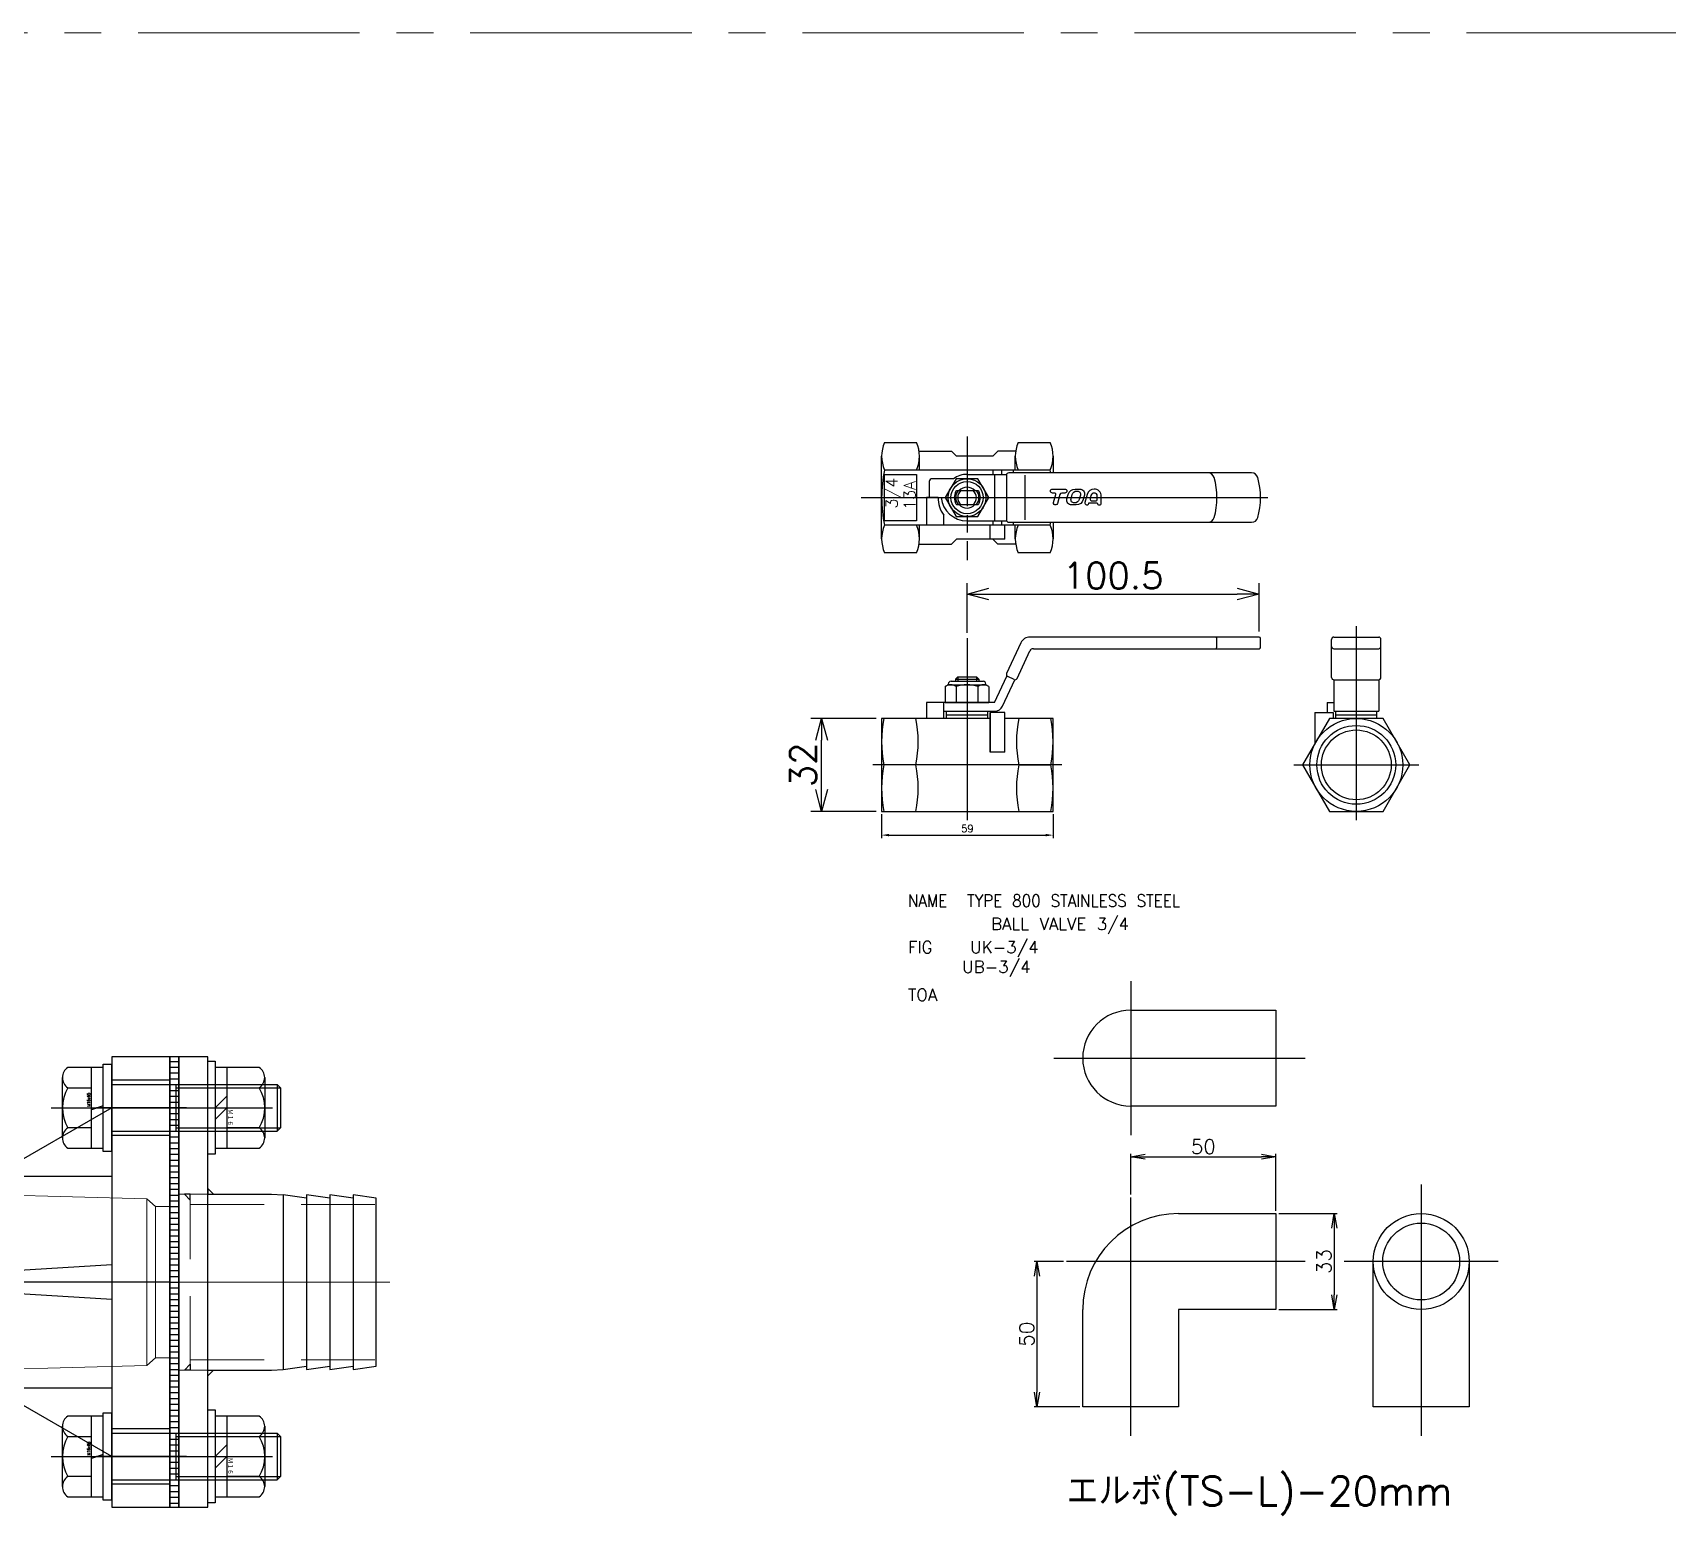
# Model space of a CAD drawing. Header units: millimetres. Extents: x -8731 to 85711, y -14522 to 31379.
# Drawn here: x 6663 to 7226, y 17707 to 18217 of the extents above; entities that cross this region are included whole.
import ezdxf
from ezdxf.enums import TextEntityAlignment as Align

# ---------------------------------------------------------------- set-up
doc = ezdxf.new("R2010")
doc.units = ezdxf.units.MM
doc.header["$LTSCALE"] = 4
doc.header["$PDMODE"] = 99
doc.header["$PDSIZE"] = 1
for name, pattern in [('AM_ISO08W050x2', [9, 6, -0.75, 1.5, -0.75]), ('CENTER2', [28.575, 19.05, -3.175, 3.175, -3.175]), ('HIDDEN', [9.525, 6.35, -3.175])]:
    doc.linetypes.add(name, pattern=pattern)
for name, color, linetype, lineweight in [('04_HIDDEN', 2, 'HIDDEN', 13), ('05_CENTER', 4, 'CENTER2', 13), ('12_文字', 2, 'Continuous', 25)]:
    doc.layers.add(name, color=color, linetype=linetype, lineweight=lineweight)
doc.layers.add('10_DRAFT', color=8, linetype='Continuous', lineweight=0, plot=False)
for name, color, linetype in [('DIM', 7, 'Continuous'), ('HOJO', 7, 'Continuous'), ('TEXT', 7, 'Continuous')]:
    doc.layers.add(name, color=color, linetype=linetype)
doc.styles.add('KANJI0', font='txt.shx', dxfattribs={"width": 0.9, "height": 30, "bigfont": 'bigfont'})
doc.styles.add('KSS_TXT', font='txt.shx', dxfattribs={"bigfont": 'extfont2.shx'})
doc.styles.add('MX_NOTE_STANDARD', font='txt.shx', dxfattribs={"bigfont": 'extfont.shx'})
doc.styles.get("Standard").update_dxf_attribs({"font": 'txt.shx', "bigfont": 'extfont2.shx'})
doc.dimstyles.new('KSS_DIM', dxfattribs={"dimscale": 3, "dimtxt": 3, "dimasz": 2.5, "dimexe": 1.25, "dimexo": 0.625, "dimtad": 1, "dimdsep": 46, "dimtxsty": 'KSS_TXT', "dimblk": 'OPEN30', "dimcen": 0, "dimazin": 2, "dimtfac": 0.75, "dimtmove": 0, "dimatfit": 3, "dimldrblk": 'OPEN30', "dimfxl": 1, "dimtolj": 1, "dimarcsym": 0})
doc.dimstyles.get("Standard").update_dxf_attribs({"dimtxt": 5, "dimasz": 5, "dimexe": 1, "dimexo": 1, "dimgap": 1, "dimtad": 3, "dimdec": 4, "dimdsep": 46, "dimtxsty": 'Standard', "dimblk1": 'OPEN', "dimblk2": 'OPEN', "dimsah": 1, "dimcen": 0, "dimadec": 0, "dimazin": 0, "dimtfac": 1, "dimtdec": 4, "dimtix": 1, "dimtmove": 2, "dimatfit": 3, "dimldrblk": 'OPEN', "dimfxl": 1, "dimtvp": 1, "dimtolj": 1, "dimtzin": 0, "dimarcsym": 0})
doc.dimstyles.new('部品図用_1：1', dxfattribs={"dimtxt": 2.5, "dimasz": 2.5, "dimexe": 1, "dimexo": 1, "dimgap": 1, "dimtad": 3, "dimdsep": 46, "dimtxsty": 'Standard', "dimcen": 0, "dimclrd": 256, "dimclre": 256, "dimclrt": 256, "dimazin": 2, "dimtp": 0.1, "dimtm": 0.1, "dimtfac": 0.7, "dimtmove": 0, "dimatfit": 3, "dimfxl": 1, "dimtzin": 0, "dimlwd": -1, "dimlwe": -1, "dimarcsym": 1})

# ---------------------------------------------------------------- blocks, each defined once
blk = doc.blocks.new('A$C092B7092_1_1_1')
at = {"layer": '05_CENTER'}
blk.add_line((-51.13, 0), (2727.16, 0), dxfattribs=at)
blk = doc.blocks.new('A$C73951639_1_1_1')
at = {"color": 0}
for p, q in [((10, -30.25), (10, 30.25)), ((10, 30.25), (32, 30.25)), ((32, 30.25), (36, 30.05)), ((44, 28.95), (36, 30.05)), ((36, 30.05), (36, -30.05)), ((52, 28.95), (44, 30.05)), ((44, 30.05), (44, -30.05)), ((60, 28.95), (52, 30.05)), ((52, 30.05), (52, -30.05)), ((68, 28.95), (60, 30.05)), ((60, 30.05), (60, -30.05)), ((68, -28.95), (68, 28.95)), ((10, -30.25), (32, -30.25)), ((32, -30.25), (36, -30.05)), ((36, -30.05), (44, -28.95)), ((44, -30.05), (52, -28.95)), ((52, -30.05), (60, -28.95)), ((60, -30.05), (68, -28.95))]:
    blk.add_line(p, q, dxfattribs=at)
blk.add_lwpolyline([(10, 77.5), (0, 77.5), (0, -77.5), (10, -77.5)], close=True, dxfattribs=at)
at = {"color": 3}
for points in [[(4, 30.25), (2, 30.25), (4, 28.25), (4, 28.25)], [(10, 30.25), (12, 30.25), (10, 32.25), (10, 32.25)], [(4, -30.25), (2, -30.25), (4, -28.25), (4, -28.25)], [(10, -30.25), (12, -30.25), (10, -32.25), (10, -32.25)]]:
    blk.add_lwpolyline(points, close=True, dxfattribs=at)
at = {"layer": '04_HIDDEN'}
for p, q in [((10, 30.25), (0, 30.25)), ((4, -30.25), (4, 30.25)), ((4, 26.75), (68, 26.75)), ((4, -26.75), (68, -26.75)), ((10, -30.25), (0, -30.25))]:
    blk.add_line(p, q, dxfattribs=at)
at = {"layer": '05_CENTER'}
for p, q in [((-8.05, 60), (18.04, 60)), ((0, 0), (72.72, 0)), ((68, 0), (10, 0)), ((-8.05, -60), (18.04, -60))]:
    blk.add_line(p, q, dxfattribs=at)
blk = doc.blocks.new('A$C4CA70B29_1_1_1')
h = blk.add_hatch()
h.set_pattern_fill('_USER', color=3, scale=2, pattern_type=0)
h.set_pattern_definition([(0, (-6784.6076, -8968.539), (0, 2), [])])
h.paths.add_polyline_path([(0, 77.5), (-3, 77.5), (-3, -77.5), (0, -77.5)])
at = {"color": 3}
blk.add_lwpolyline([(0, 77.5), (-3, 77.5), (-3, -77.5), (0, -77.5)], close=True, dxfattribs=at)
blk = doc.blocks.new('M16Nza_1_1_1')
at = {"color": 0}
for p, q in [((-13.85, 17.74), (-13.85, 6.6)), ((-10.39, 19.6), (10.39, 19.6)), ((-6.92, 6.6), (-6.92, 17.74)), ((6.93, 17.74), (6.93, 6.6)), ((13.85, 6.6), (13.85, 17.74)), ((-14, 2.6), (-14, 6.6)), ((-14, 6.6), (14, 6.6)), ((-4, 6.6), (0, 2.6)), ((0, 6.6), (4, 2.6)), ((14, 6.6), (14, 2.6))]:
    blk.add_line(p, q, dxfattribs=at)
at = {"color": 0, "linetype": 'CENTER2'}
blk.add_line((0, 0), (0, 19.6), dxfattribs=at)
at = {"color": 0}
blk.add_lwpolyline([(-16, 2.6), (16, 2.6), (16, 0), (-16, 0)], close=True, dxfattribs=at)
for centre, radius, start, end in [((-10.39, 15.44), 4.16, 33.626, 146.374), ((0, 5.75), 13.85, 60, 120), ((10.39, 15.44), 4.16, 33.626, 146.374)]:
    blk.add_arc(centre, radius, start, end, dxfattribs=at)
at = {"layer": '10_DRAFT', "style": 'KANJI0', "width": 0.82}
blk.add_text('Ｍ１６', height=1.714, dxfattribs=at).set_placement((0.41, 6.78))
blk = doc.blocks.new('A$C598F6B99_1_1')
at = {"color": 0}
for p, q in [((-10.39, 17), (10.39, 17)), ((-13.85, 15.14), (-13.85, 7)), ((-6.92, 7), (-6.92, 15.14)), ((6.92, 15.14), (6.92, 7)), ((13.85, 7), (13.85, 15.14)), ((-14, 3), (-14, 7)), ((-14, 7), (14, 7)), ((0.73, 3), (-0.73, 7)), ((14, 7), (14, 3)), ((-15, 0), (-15, 3)), ((-15, 3), (15, 3)), ((-15, 0), (15, 0)), ((-8, 0), (-8, -56.92)), ((8, 0), (8, -56.92)), ((15, 3), (15, 0)), ((8, -22), (-8, -22)), ((-6.92, -22), (-6.92, -58)), ((6.92, -22), (6.92, -58)), ((8, -56.92), (-8, -56.92)), ((-8, -56.92), (-6.92, -58)), ((6.92, -58), (-6.92, -58)), ((8, -56.92), (6.92, -58))]:
    blk.add_line(p, q, dxfattribs=at)
at = {"color": 0, "linetype": 'CENTER2'}
blk.add_line((0, 20.91), (0, -61), dxfattribs=at)
at = {"color": 0}
for centre, radius, start, end in [((-10.39, 12.84), 4.16, 33.626, 146.374), ((0, 3.15), 13.85, 60, 120), ((10.39, 12.84), 4.16, 33.626, 146.374)]:
    blk.add_arc(centre, radius, start, end, dxfattribs=at)
at = {"layer": '10_DRAFT', "style": 'KANJI0', "width": 0.82}
blk.add_text('M16x65', height=1, dxfattribs=at).set_placement((0.41, 7.48))
blk = doc.blocks.new('TSフランジ-JIS10K-50mmb_1')
at = {"color": 0}
for p, q in [((-36.5, 71), (36.5, 71)), ((-36.5, 20), (-36.5, 71)), ((36.5, 71), (36.5, 20)), ((-60, 20), (-36.5, 60.7)), ((-6, 20), (-3.5, 60.7)), ((3.5, 60.7), (-3.5, 60.7)), ((6, 20), (3.5, 60.7)), ((60, 20), (36.5, 60.7)), ((77.5, 20), (-77.5, 20)), ((-77.5, 20), (-77.5, 0)), ((77.5, 0), (77.5, 20)), ((-77.5, 0), (77.5, 0))]:
    blk.add_line(p, q, dxfattribs=at)
at = {"color": 0, "linetype": 'CENTER2'}
for p, q in [((0, 0), (0, 71)), ((-60, -5.65), (-60, 25.28)), ((60, -5.65), (60, 25.28))]:
    blk.add_line(p, q, dxfattribs=at)
at = {"color": 0, "linetype": 'HIDDEN'}
for p, q in [((-69.5, 0), (-69.5, 20)), ((-50.5, 0), (-50.5, 20)), ((50.5, 0), (50.5, 20)), ((69.5, 0), (69.5, 20))]:
    blk.add_line(p, q, dxfattribs=at)
at = {"layer": '10_DRAFT'}
for p, q in [((-30.4, 71), (-28.7, 8)), ((30.4, 71), (28.7, 8)), ((-28.7, 8), (28.7, 8)), ((-28.7, 8), (-26, 5)), ((28.7, 8), (26, 5)), ((-26, 5), (-26, 0)), ((-26, 5), (26, 5)), ((26, 5), (26, 0))]:
    blk.add_line(p, q, dxfattribs=at)
blk = doc.blocks.new('A$C3D25287D_1_1_1')
for p, q in [((0, 30), (81.5, 30)), ((0, -30), (81.5, -30))]:
    blk.add_line(p, q)
at = {"layer": '05_CENTER'}
blk.add_line((0, 0), (136.5, 0), dxfattribs=at)
at = {"color": 4, "rotation": 90}
blk.add_blockref('TSフランジ-JIS10K-50mmb_1', (152.5, 0), dxfattribs=at)
for name, p, rotation in [('A$C598F6B99_1_1', (132.5, 60), 90), ('M16Nza_1_1_1', (165.5, 60), 270), ('A$C598F6B99_1_1', (132.5, -60), 90), ('M16Nza_1_1_1', (165.5, -60), 270)]:
    blk.add_blockref(name, p, dxfattribs=dict(rotation=rotation))
for name in ['A$C73951639_1_1_1', 'A$C4CA70B29_1_1_1']:
    blk.add_blockref(name, (155.5, 0))
blk = doc.blocks.new('A$C3C656437_1_1_1')
at = {"rotation": 270}
blk.add_blockref('A$C3D25287D_1_1_1', (650, 1557.5), dxfattribs=at)
blk = doc.blocks.new('_OPEN')
at = {"color": 0, "linetype": 'ByBlock'}
for p, q in [((-1, 0.17), (0, 0)), ((0, 0), (-1, -0.17)), ((0, 0), (-1, 0))]:
    blk.add_line(p, q, dxfattribs=at)
blk = doc.blocks.new('*D4372')
at = {"layer": 'Defpoints', "color": 0, "linetype": 'Continuous', "transparency": 16777216}
for p in [(7019.19, 17794.56), (7009.01, 17744.56), (7024.77, 17744.56)]:
    blk.add_point(p, dxfattribs=at)
at = {"layer": 'DIM', "color": 0, "linetype": 'Continuous', "lineweight": -2, "transparency": 16777216}
for p, q in [((7018.19, 17794.56), (7008.01, 17794.56)), ((7009.01, 17789.56), (7009.01, 17749.56)), ((7023.77, 17744.56), (7008.01, 17744.56))]:
    blk.add_line(p, q, dxfattribs=at)
at = {"layer": 'DIM', "color": 0, "linetype": 'Continuous', "lineweight": -2, "transparency": 16777216, "xscale": 5, "yscale": 5, "zscale": 5}
for p, rotation in [((7009.01, 17794.56), 90), ((7009.01, 17744.56), 270)]:
    blk.add_blockref('_OPEN', p, dxfattribs=dict(at, rotation=rotation))
at = {"layer": 'DIM', "color": 0, "linetype": 'Continuous', "transparency": 16777216, "insert": (7005.51, 17769.56), "char_height": 5, "attachment_point": 5, "rotation": 90}
blk.add_mtext('\\A1;50', dxfattribs=at)
blk = doc.blocks.new('*D4373')
at = {"layer": 'Defpoints', "color": 0, "linetype": 'Continuous', "transparency": 16777216}
for p in [(7091.27, 17830.62), (7041.27, 17816.64), (7091.27, 17811.06)]:
    blk.add_point(p, dxfattribs=at)
at = {"layer": 'DIM', "color": 0, "linetype": 'Continuous', "lineweight": -2, "transparency": 16777216}
for p, q in [((7041.27, 17817.64), (7041.27, 17831.62)), ((7046.27, 17830.62), (7086.27, 17830.62)), ((7091.27, 17812.06), (7091.27, 17831.62))]:
    blk.add_line(p, q, dxfattribs=at)
at = {"layer": 'DIM', "color": 0, "linetype": 'Continuous', "lineweight": -2, "transparency": 16777216, "xscale": 5, "yscale": 5, "zscale": 5, "rotation": 180}
blk.add_blockref('_OPEN', (7041.27, 17830.62), dxfattribs=at)
at = {"layer": 'DIM', "color": 0, "linetype": 'Continuous', "lineweight": -2, "transparency": 16777216, "xscale": 5, "yscale": 5, "zscale": 5}
blk.add_blockref('_OPEN', (7091.27, 17830.62), dxfattribs=at)
at = {"layer": 'DIM', "color": 0, "linetype": 'Continuous', "transparency": 16777216, "insert": (7066.27, 17834.12), "char_height": 5, "attachment_point": 5}
blk.add_mtext('\\A1;50', dxfattribs=at)
blk = doc.blocks.new('*D4374')
at = {"layer": 'Defpoints', "color": 0, "linetype": 'Continuous', "transparency": 16777216}
for p in [(7091.27, 17811.06), (7091.27, 17778.06), (7111.32, 17778.06)]:
    blk.add_point(p, dxfattribs=at)
at = {"layer": 'DIM', "color": 0, "linetype": 'Continuous', "lineweight": -2, "transparency": 16777216}
for p, q in [((7092.27, 17811.06), (7112.32, 17811.06)), ((7111.32, 17806.06), (7111.32, 17783.06)), ((7092.27, 17778.06), (7112.32, 17778.06))]:
    blk.add_line(p, q, dxfattribs=at)
at = {"layer": 'DIM', "color": 0, "linetype": 'Continuous', "lineweight": -2, "transparency": 16777216, "xscale": 5, "yscale": 5, "zscale": 5}
for p, rotation in [((7111.32, 17811.06), 90), ((7111.32, 17778.06), 270)]:
    blk.add_blockref('_OPEN', p, dxfattribs=dict(at, rotation=rotation))
at = {"layer": 'DIM', "color": 0, "linetype": 'Continuous', "transparency": 16777216, "insert": (7107.82, 17794.56), "char_height": 5, "attachment_point": 5, "rotation": 90}
blk.add_mtext('\\A1;33', dxfattribs=at)
blk = doc.blocks.new('*D4378')
at = {"transparency": 16777216}
for p, q in [((6955.56, 17948.48), (6955.56, 17940.31)), ((7014.56, 17948.48), (7014.56, 17940.31)), ((6958.06, 17941.31), (7012.06, 17941.31))]:
    blk.add_line(p, q, dxfattribs=at)
for points in [[(6958.06, 17941.73), (6958.06, 17940.9), (6955.56, 17941.31)], [(7012.06, 17941.73), (7012.06, 17940.9), (7014.56, 17941.31)]]:
    blk.add_solid(points, dxfattribs=at)
at = {"layer": 'Defpoints', "color": 0, "transparency": 16777216}
for p in [(6955.56, 17949.48), (7014.56, 17949.48), (7014.56, 17941.31)]:
    blk.add_point(p, dxfattribs=at)
at = {"transparency": 16777216, "insert": (6985.06, 17943.56), "char_height": 2.5, "attachment_point": 5}
blk.add_mtext('59', dxfattribs=at)
blk = doc.blocks.new('_Open30')
at = {"color": 0, "linetype": 'ByBlock', "lineweight": -2}
for p, q in [((-1, 0.268), (0, 0)), ((0, 0), (-1, -0.268)), ((0, 0), (-1, 0))]:
    blk.add_line(p, q, dxfattribs=at)
blk = doc.blocks.new('*D4379')
at = {"color": 0, "lineweight": -2, "transparency": 16777216}
for p, q in [((6984.96, 18010.95), (6984.96, 18028.02)), ((7085.46, 18011.36), (7085.46, 18028.02)), ((6992.46, 18024.27), (7077.96, 18024.27))]:
    blk.add_line(p, q, dxfattribs=at)
at = {"layer": 'Defpoints', "color": 0, "transparency": 16777216}
for p in [(7085.46, 18024.27), (6984.96, 18009.07), (7085.46, 18009.48)]:
    blk.add_point(p, dxfattribs=at)
at = {"color": 0, "lineweight": -2, "transparency": 16777216, "xscale": 7.5, "yscale": 7.5, "zscale": 7.5, "rotation": 180}
blk.add_blockref('_Open30', (6984.96, 18024.27), dxfattribs=at)
at = {"color": 0, "lineweight": -2, "transparency": 16777216, "xscale": 7.5, "yscale": 7.5, "zscale": 7.5}
blk.add_blockref('_Open30', (7085.46, 18024.27), dxfattribs=at)
at = {"color": 0, "transparency": 16777216, "insert": (7035.21, 18030.64), "char_height": 9, "attachment_point": 5, "style": 'KSS_TXT'}
blk.add_mtext('\\A1;100.5', dxfattribs=at)
blk = doc.blocks.new('*D4381')
at = {"color": 0, "lineweight": -2, "transparency": 16777216}
for p, q in [((6953.68, 17981.48), (6931.16, 17981.48)), ((6934.91, 17956.98), (6934.91, 17973.98)), ((6953.68, 17949.48), (6931.16, 17949.48))]:
    blk.add_line(p, q, dxfattribs=at)
at = {"layer": 'Defpoints', "color": 0, "transparency": 16777216}
for p in [(6934.91, 17981.48), (6955.56, 17981.48), (6955.56, 17949.48)]:
    blk.add_point(p, dxfattribs=at)
at = {"color": 0, "lineweight": -2, "transparency": 16777216, "xscale": 7.5, "yscale": 7.5, "zscale": 7.5}
for p, rotation in [((6934.91, 17981.48), 90), ((6934.91, 17949.48), 270)]:
    blk.add_blockref('_Open30', p, dxfattribs=dict(at, rotation=rotation))
at = {"color": 0, "transparency": 16777216, "insert": (6928.53, 17965.48), "char_height": 9, "attachment_point": 5, "rotation": 90, "style": 'KSS_TXT'}
blk.add_mtext('\\A1;32', dxfattribs=at)

msp = doc.modelspace()

# ---------------------------------------------------------------- linework, layer by layer
for p, q in [((6956.55827, 18076.44715), (6967.55827, 18076.44715)), ((7002.55827, 18076.44715), (7013.55827, 18076.44715)), ((6955.55827, 18043.23215), (6955.55827, 18071.71215)), ((6968.42501, 18073.47215), (6979.55827, 18073.47215)), ((6968.55827, 18066.97215), (6968.55827, 18071.71215)), ((6979.55827, 18073.47215), (6981.30827, 18071.72215)), ((6993.80827, 18071.72215), (6981.30827, 18071.72215)), ((6995.55827, 18073.47215), (6993.80827, 18071.72215)), ((7001.69153, 18073.47215), (6995.55827, 18073.47215)), ((7001.55827, 18066.97215), (7001.55827, 18071.71215)), ((7014.55827, 18071.71215), (7014.55827, 18065.97215)), ((7013.55827, 18066.97215), (6956.55827, 18066.97215)), ((6956.55827, 18049.47215), (6956.55827, 18065.47215)), ((6956.55827, 18065.47215), (6967.55827, 18065.47215)), ((6967.55827, 18065.47215), (6967.55827, 18049.47215)), ((6984.95827, 18065.47215), (6998.48068, 18065.47215)), ((6993.95827, 18065.47215), (6993.95827, 18066.97215)), ((6994.45827, 18065.47215), (6994.45827, 18049.47215)), ((6996.95827, 18065.47215), (6996.95827, 18066.97215)), ((6998.48068, 18065.17215), (6998.48068, 18049.77215)), ((7082.89039, 18065.97215), (6999.28068, 18065.97215)), ((7000.95827, 18065.97215), (7000.95827, 18066.97215)), ((7004.9477, 18049.77215), (7004.9477, 18065.17215)), ((6971.95827, 18062.97215), (6971.95827, 18057.47215)), ((6980.29458, 18063.97215), (6972.95827, 18063.97215)), ((6981.49007, 18059.87215), (6988.62647, 18059.87215)), ((6948.53859, 18057.47215), (7088.45827, 18057.47215)), ((6974.95827, 18057.47215), (6970.95827, 18057.47215)), ((6970.95827, 18057.47215), (6970.95827, 18047.97215)), ((6971.95827, 18057.47215), (6975.95827, 18057.47215)), ((6981.49007, 18055.07215), (6988.62647, 18055.07215)), ((6967.55827, 18049.47215), (6956.55827, 18049.47215)), ((7013.55827, 18047.97215), (6956.55827, 18047.97215)), ((6968.55827, 18043.23215), (6968.55827, 18047.97215)), ((6976.95827, 18047.97215), (6976.95827, 18051.47215)), ((6984.95827, 18049.47215), (6998.48068, 18049.47215)), ((6992.95827, 18043.22215), (6992.95827, 18047.97215)), ((6993.95827, 18047.97215), (6993.95827, 18049.47215)), ((6996.95827, 18047.97215), (6996.95827, 18049.47215)), ((6997.95827, 18043.22215), (6997.95827, 18047.97215)), ((6999.28068, 18048.97215), (7082.89039, 18048.97215)), ((7000.95827, 18047.97215), (7000.95827, 18048.97215)), ((7001.55827, 18043.23215), (7001.55827, 18047.97215)), ((7014.55827, 18048.97215), (7014.55827, 18043.23215)), ((6979.55827, 18041.47215), (6981.30827, 18043.22215)), ((6997.95827, 18043.22215), (6981.30827, 18043.22215)), ((6995.55827, 18041.47215), (6993.80827, 18043.22215)), ((6967.55827, 18038.49715), (6956.55827, 18038.49715)), ((6968.42501, 18041.47215), (6979.55827, 18041.47215)), ((7001.69153, 18041.47215), (6995.55827, 18041.47215)), ((7013.55827, 18038.49715), (7002.55827, 18038.49715)), ((6984.95827, 18009.07107), (6984.95827, 17946.48483)), ((7085.45827, 18009.48483), (7006.62825, 18009.48483)), ((7070.95827, 18005.98483), (7070.95827, 18008.98483)), ((7085.95827, 18005.98483), (7085.95827, 18008.98483)), ((7110.42181, 17995.60237), (7110.42181, 18008.68483)), ((7111.22181, 18009.48483), (7126.62181, 18009.48483)), ((7118.92181, 18013.25133), (7118.92181, 17946.48483)), ((7127.42181, 17995.60237), (7127.42181, 18008.68483)), ((7003.45617, 18007.46399), (6998.55563, 17996.95475)), ((7002.18086, 17995.26428), (7006.59677, 18004.73423)), ((7007.77497, 18005.48483), (7085.45827, 18005.48483)), ((7111.22181, 18005.48483), (7126.62181, 18005.48483)), ((6977.45271, 17992.48293), (6978.49524, 17993.08483)), ((6977.45271, 17992.48293), (6977.45271, 17986.98483)), ((6978.49524, 17993.08483), (6978.49524, 17993.32483)), ((6978.49524, 17993.32483), (6978.49524, 17993.32483)), ((6978.49524, 17993.08483), (6991.4213, 17993.08483)), ((6979.45524, 17994.28483), (6990.4613, 17994.28483)), ((6981.75827, 17995.78483), (6980.95827, 17994.98483)), ((6980.95827, 17994.98483), (6980.95827, 17994.28483)), ((6980.95827, 17994.98483), (6988.95827, 17994.98483)), ((6981.20549, 17992.48293), (6981.20549, 17986.98483)), ((6981.75827, 17995.78483), (6981.75827, 17994.28483)), ((6981.75827, 17995.78483), (6988.15827, 17995.78483)), ((6988.15827, 17995.78483), (6988.95827, 17994.98483)), ((6988.15827, 17995.78483), (6988.15827, 17994.28483)), ((6988.71104, 17992.48293), (6988.71104, 17986.98483)), ((6988.95827, 17994.98483), (6988.95827, 17994.28483)), ((6991.4213, 17993.08483), (6991.4213, 17993.32483)), ((6992.46382, 17992.48293), (6991.4213, 17993.08483)), ((6992.46382, 17992.48293), (6992.46382, 17986.98483)), ((6994.45827, 17986.98483), (6998.67069, 17996.01839)), ((6997.17719, 17985.71697), (7001.38961, 17994.75054)), ((7001.11772, 17994.87733), (6998.94258, 17995.89161)), ((7111.22181, 17994.80237), (7126.62181, 17994.80237)), ((7111.22181, 17994.80237), (7111.22181, 17983.98483)), ((7126.62181, 17994.80237), (7126.62181, 17983.98483)), ((6976.95827, 17986.98483), (6970.95827, 17986.98483)), ((6970.95827, 17986.98483), (6970.95827, 17981.48483)), ((6976.95827, 17981.48483), (6976.95827, 17986.98483)), ((6994.45827, 17986.98483), (6976.95827, 17986.98483)), ((6977.45271, 17986.98483), (6992.46382, 17986.98483)), ((7108.92181, 17986.98483), (7108.92181, 17983.48483)), ((7108.92181, 17986.98483), (7111.22181, 17986.98483)), ((6992.95827, 17981.48483), (6955.55827, 17981.48483)), ((6955.55827, 17981.48483), (6955.55827, 17949.48483)), ((6976.95827, 17983.98483), (6994.45827, 17983.98483)), ((6977.90827, 17981.48483), (6977.90827, 17983.98483)), ((6977.90827, 17982.73483), (6992.00827, 17982.73483)), ((6992.00827, 17983.98483), (6992.00827, 17981.48483)), ((6997.95827, 17983.48483), (6992.95827, 17983.48483)), ((6992.95827, 17983.48483), (6992.95827, 17969.89516)), ((6992.95827, 17969.89516), (6992.95827, 17983.48483)), ((6997.95827, 17969.89516), (6997.95827, 17983.48483)), ((6997.95827, 17969.89516), (6997.95827, 17983.48483)), ((7014.55827, 17981.48483), (6997.95827, 17981.48483)), ((7014.55827, 17949.48483), (7014.55827, 17981.48483)), ((7104.67181, 17983.48483), (7110.92181, 17983.48483)), ((7104.67181, 17983.48483), (7104.67181, 17972.8031)), ((7110.92181, 17983.48483), (7110.92181, 17981.48483)), ((7111.22181, 17983.98483), (7126.62181, 17983.98483)), ((7111.87181, 17981.48483), (7111.87181, 17983.98483)), ((7111.87181, 17982.73483), (7125.97181, 17982.73483)), ((7125.97181, 17981.48483), (7125.97181, 17983.98483)), ((6997.95827, 17969.89516), (6992.95827, 17969.89516)), ((7017.55827, 17965.48483), (6952.55827, 17965.48483)), ((6967.35827, 17965.48483), (6957.94527, 17965.48483)), ((7002.75827, 17965.48483), (7013.75827, 17965.48483)), ((7097.4466, 17965.48483), (7140.39702, 17965.48483)), ((6955.55827, 17949.48483), (7014.55827, 17949.48483))]:
    msp.add_line(p, q)
at = {"linetype": 'AM_ISO08W050x2'}
msp.add_line((6984.95827, 18078.47056), (6984.95827, 18035.88846), dxfattribs=at)
at = {"color": 7, "linetype": 'Continuous'}
for p, q in [((7041.26779, 17881.06137), (7091.26779, 17881.06137)), ((7091.26779, 17881.06137), (7091.26779, 17848.06137)), ((7091.26779, 17848.06137), (7041.26779, 17848.06137)), ((7057.7678, 17811.06137), (7091.26779, 17811.06137)), ((7091.26779, 17811.06137), (7091.26779, 17778.06137)), ((7124.76779, 17744.56137), (7124.76779, 17794.56137)), ((7157.76779, 17794.56137), (7157.76779, 17744.56137)), ((7024.76779, 17744.56137), (7024.76779, 17778.06136)), ((7057.76779, 17778.06136), (7057.76779, 17744.56137)), ((7091.26779, 17778.06137), (7057.7678, 17778.06137)), ((7057.76779, 17744.56137), (7024.76779, 17744.56137)), ((7157.76779, 17744.56137), (7124.76779, 17744.56137))]:
    msp.add_line(p, q, dxfattribs=at)
for points in [[(6981.20549, 18063.97215), (6977.45271, 18057.47215), (6981.20549, 18050.97215), (6988.71104, 18050.97215), (6992.46382, 18057.47215), (6988.71104, 18063.97215)], [(7109.68421, 17981.48483), (7100.4466, 17965.48483), (7109.68421, 17949.48483), (7128.15942, 17949.48483), (7137.39702, 17965.48483), (7128.15942, 17981.48483)]]:
    msp.add_lwpolyline(points, close=True)
for points in [[(7014.72697, 18055.80812), (7015.45685, 18058.53208, 0.493145426), (7015.0596, 18059.04979), (7014.35993, 18059.04979, -1), (7014.35993, 18060.42068), (7018.61767, 18060.42068, -1), (7018.61767, 18059.04979), (7017.54072, 18059.04979, 0.339454259), (7016.87863, 18058.54175), (7016.04891, 18055.44517, -1.006176399)], [(7020.92409, 18054.93716, -0.493145426), (7019.33508, 18057.008), (7019.75945, 18058.59177, -0.339454259), (7022.14296, 18060.42071), (7023.78261, 18060.42071, -0.493145426), (7025.37162, 18058.34987), (7024.94725, 18056.76609, -0.339454259), (7022.56373, 18054.93716)], [(7022.74739, 18059.73526), (7022.89433, 18059.73526, -0.493145426), (7023.95367, 18058.3547), (7023.54831, 18056.84189, -0.339454259), (7021.9593, 18055.6226), (7021.81237, 18055.6226, -0.493145426), (7020.75303, 18057.00316), (7021.15838, 18058.51597, -0.339454259)], [(7026.91164, 18055.6226), (7029.77432, 18055.6226, 1), (7031.1452, 18055.6226), (7031.1452, 18057.95311, 0.414576136), (7028.67455, 18060.42071, 0.339799387), (7026.28798, 18058.59177), (7025.53993, 18055.80001, 1), (7026.86411, 18055.4452)], [(7029.77432, 18057.95311, 0.415029484), (7028.67455, 18059.04982, 0.340230901), (7027.61216, 18058.23696), (7027.32651, 18057.1709, 0.493145426), (7027.98859, 18056.30805), (7029.08887, 18056.30805, 0.414213562), (7029.77432, 18056.99349)]]:
    msp.add_lwpolyline(points, format="xyb", close=True)
for centre, radius in [((6984.95827, 18057.47215), 6.5), ((6984.95827, 18057.47215), 5.54), ((7118.92181, 17965.48483), 16), ((7118.92181, 17965.48483), 13.5585), ((7118.92181, 17965.48483), 12.01165)]:
    msp.add_circle(centre, radius)
for radius in [16.5, 13.225]:
    msp.add_circle((7141.26779, 17794.56137), radius, dxfattribs=at)
for centre, radius, start, end in [((6967.28022, 18071.70965), 11.72195, 156.1617329, 203.8382671), ((6956.83632, 18071.70965), 11.72195, 336.1617329, 23.8382671), ((7013.28022, 18071.70965), 11.72195, 156.1617329, 203.8382671), ((7002.83632, 18071.70965), 11.72195, 336.1617329, 23.8382671), ((7001.18327, 18057.47215), 45.625, 167.9819881, 192.0180119), ((6984.95827, 18057.47215), 8, 90, 125.6590877), ((6999.28068, 18065.17215), 0.8, 90, 180), ((6968.93327, 18057.47215), 45.625, 10.7370146, 12.0180119), ((7067.89039, 18063.77215), 2.2, 15.6872532, 90), ((7082.89039, 18063.77215), 2.2, 15.6872532, 90), ((6972.95827, 18062.97215), 1, 90, 180), ((6985.05827, 18057.47215), 4.49048, 150.7290905, 209.2709095), ((6985.05827, 18057.47215), 4, 143.1301024, 216.8698976), ((6981.49007, 18059.47215), 0.4, 90, 150.7290905), ((6984.95827, 18057.47215), 3.2, 131.4096221, 228.5903779), ((6984.95827, 18057.47215), 3.6, 41.8103149, 138.1896851), ((6984.95827, 18057.47215), 3.2, 311.4096221, 48.5903779), ((6985.05827, 18057.47215), 4, 323.1301024, 36.8698976), ((6988.62647, 18059.47215), 0.4, 29.2709095, 90), ((6985.05827, 18057.47215), 4.49048, 330.7290905, 29.2709095), ((7045.45827, 18057.47215), 25.5, 344.3127468, 15.6872532), ((7060.45827, 18057.47215), 25.5, 344.3127468, 15.6872532), ((6984.95827, 18057.47215), 10, 180, 216.8698976), ((6984.95827, 18058.47215), 9, 186.3793702, 270), ((6981.49007, 18055.47215), 0.4, 209.2709095, 270), ((6984.95827, 18057.47215), 3.6, 221.8103149, 318.1896851), ((6988.62647, 18055.47215), 0.4, 270, 330.7290905), ((6967.28022, 18043.23465), 11.72195, 156.1617329, 203.8382671), ((6956.83632, 18043.23465), 11.72195, 336.1617329, 23.8382671), ((6999.28068, 18049.77215), 0.8, 180, 270), ((7013.28022, 18043.23465), 11.72195, 156.1617329, 203.8382671), ((6968.93327, 18057.47215), 45.625, 347.9819881, 349.2629854), ((7002.83632, 18043.23465), 11.72195, 336.1617329, 23.8382671), ((7067.89039, 18051.17215), 2.2, 270, 344.3127468), ((7082.89039, 18051.17215), 2.2, 270, 344.3127468), ((7006.62825, 18005.98483), 3.5, 90, 155), ((7070.45827, 18008.98483), 0.5, 0, 90), ((7085.45827, 18008.98483), 0.5, 0, 90), ((7111.22181, 18008.68483), 0.8, 90, 180), ((7126.62181, 18008.68483), 0.8, 0, 90), ((7007.77497, 18004.18483), 1.3, 90, 155), ((7070.45827, 18005.98483), 0.5, 270, 0), ((7085.45827, 18005.98483), 0.5, 270, 0), ((7111.22181, 18006.28483), 0.8, 180, 270), ((7126.62181, 18006.28483), 0.8, 270, 0), ((6979.3291, 17989.85912), 3.22571, 54.4299904, 125.5700096), ((6979.45524, 17993.32483), 0.96, 90, 180), ((6984.95827, 17981.08483), 12, 71.7760856, 108.2239144), ((6990.58743, 17989.85912), 3.22571, 54.4299904, 125.5700096), ((6990.4613, 17993.32483), 0.96, 0, 90), ((6999.28068, 17996.61666), 0.8, 155, 245), ((7001.45581, 17995.60237), 0.8, 245, 335), ((7111.22181, 17995.60237), 0.8, 180, 270), ((7126.62181, 17995.60237), 0.8, 270, 0), ((6995.95827, 17973.48483), 40.4, 168.5788137, 191.4211863), ((6927.75827, 17973.48483), 40.4, 348.5788137, 11.4211863), ((6994.45827, 17986.98483), 3, 270, 335), ((7042.35827, 17973.48483), 40.4, 168.5788137, 191.4211863), ((6974.15827, 17973.48483), 40.4, 348.5788137, 11.4211863), ((6995.95827, 17957.48483), 40.4, 168.5788137, 191.4211863), ((6927.75827, 17957.48483), 40.4, 348.5788137, 11.4211863), ((7042.35827, 17957.48483), 40.4, 168.5788137, 191.4211863), ((6974.15827, 17957.48483), 40.4, 348.5788137, 11.4211863)]:
    msp.add_arc(centre, radius, start, end)
for centre, radius, end in [((7041.26779, 17864.56137), 16.5, 270), ((7057.7678, 17778.06136), 33.00001, 180)]:
    msp.add_arc(centre, radius, 90, end, dxfattribs=at)
at = {"layer": 'HOJO', "color": 2, "linetype": 'Continuous'}
for p, q in [((7041.26779, 17891.06137), (7041.26779, 17838.06137)), ((7014.76779, 17864.56137), (7101.26779, 17864.56137)), ((7141.26779, 17821.06137), (7141.26779, 17734.56137)), ((7041.26779, 17734.56137), (7041.26779, 17816.64021)), ((7101.26779, 17794.56137), (7019.18896, 17794.56137)), ((7167.76779, 17794.56137), (7114.76779, 17794.56137))]:
    msp.add_line(p, q, dxfattribs=at)

# ---------------------------------------------------------------- block references
msp.add_blockref('A$C092B7092_1_1_1', (5150.6226, 18217.47541))
at = {"rotation": 90}
msp.add_blockref('A$C3C656437_1_1_1', (8115.62261, 17137.47541), dxfattribs=at)

# ---------------------------------------------------------------- texts
at = {"char_height": 4, "attachment_point": 1, "rotation": 90}
for s, insert, width in [('3/4', (6957.05326, 18053.69987), 26.983053), ('13A', (6963.17313, 18053.24637), 29.4772832)]:
    msp.add_mtext(s, dxfattribs=dict(at, insert=insert, width=width))
at = {"layer": '12_文字', "color": 110, "linetype": 'Continuous', "style": 'MX_NOTE_STANDARD'}
for s, width, p in [('NAME  TYPE 800 STAINLESS STEEL', 0.916772, (6964.55868, 17918.75248)), ('      \u3000BALL VALVE 3/4', 0.994891, (6964.61293, 17910.75248)), ('FIG   UK-3/4', 1.007398, (6964.62162, 17902.75248)), ('UB-3/4', 1.007398, (6983.2664, 17895.99695)), ('TOA', 1.007398, (6964.62162, 17886.35557))]:
    msp.add_text(s, height=4.167181, dxfattribs=dict(at, width=width)).set_placement(p, align=Align.MIDDLE_LEFT)
at = {"layer": 'TEXT', "color": 7, "linetype": 'Continuous'}
msp.add_text('エルボ(TS-L)-20mm', height=10, dxfattribs=at).set_placement((7019.18896, 17710.56137))

# ---------------------------------------------------------------- dimensions: what is measured, and where the dimension line sits
for base, p1, p2, dimstyle, picture, middle in [((7085.45827, 18024.26653), (6984.95827, 18009.07107), (7085.45827, 18009.48483), 'KSS_DIM', '*D4379', (7035.20827, 18030.64153)), ((7014.55827, 17941.3137), (6955.55827, 17949.48483), (7014.55827, 17949.48483), '部品図用_1：1', '*D4378', (6985.05827, 17943.5637))]:
    dim = msp.add_linear_dim(base=base, p1=p1, p2=p2, dimstyle=dimstyle)
    dim.commit()
    dim.dimension.update_dxf_attribs({"geometry": picture, "text_midpoint": middle})
dim = msp.add_linear_dim(base=(6934.90964, 17981.48483), p1=(6955.55827, 17949.48483), p2=(6955.55827, 17981.48483), angle=90, dimstyle='KSS_DIM')
dim.commit()
dim.dimension.update_dxf_attribs({"geometry": '*D4381', "text_midpoint": (6928.53464, 17965.48483)})
at = {"layer": 'DIM', "color": 1, "linetype": 'Continuous'}
dim = msp.add_linear_dim(base=(7091.26779, 17830.61861), p1=(7041.26779, 17816.64021), p2=(7091.26779, 17811.06137), dimstyle='Standard', dxfattribs=at)
dim.commit()
dim.dimension.update_dxf_attribs({"geometry": '*D4373', "text_midpoint": (7066.26779, 17834.11861)})
for base, p1, p2, picture, middle in [((7111.3176, 17778.06137), (7091.26779, 17811.06137), (7091.26779, 17778.06137), '*D4374', (7107.8176, 17794.56137)), ((7009.0094, 17744.56137), (7019.18896, 17794.56137), (7024.76779, 17744.56137), '*D4372', (7005.5094, 17769.56137))]:
    dim = msp.add_linear_dim(base=base, p1=p1, p2=p2, angle=90, dimstyle='Standard', dxfattribs=at)
    dim.commit()
    dim.dimension.update_dxf_attribs({"geometry": picture, "text_midpoint": middle})

doc.saveas('drawing.dxf')
